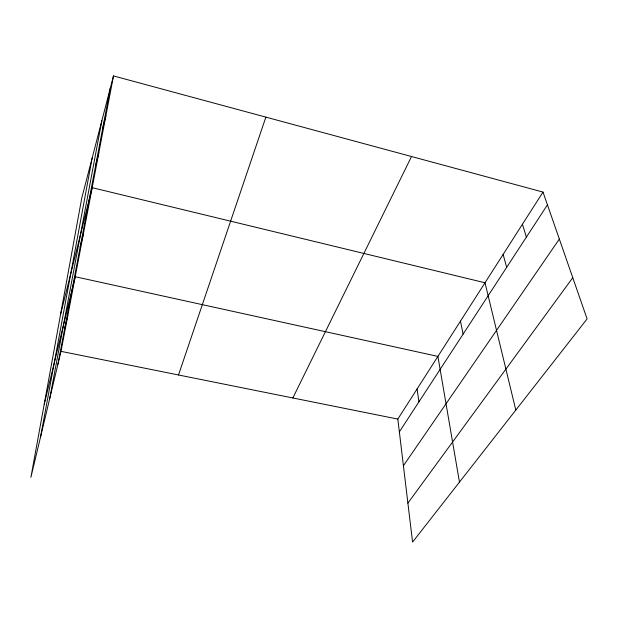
<?xml version="1.0" encoding="UTF-8"?>
<svg xmlns="http://www.w3.org/2000/svg" width="618" height="618" viewBox="0 0 618 618"><rect width="100%" height="100%" fill="white"/><g stroke="black" fill="none" stroke-linecap="round" stroke-linejoin="round"><path stroke-width="0.93" d="M40.51 437.127L92.19 157.907M49.664 398.811L101.87 120.657M57.907 364.326L110.352 87.988M113.488 75.914L81.738 198.162L30.9 477.343L61.004 351.356L113.488 75.914L543.006 192.082L587.1 318.919L412.569 542.086L397.822 419.074L543.006 192.082M64.681 328.614L67.818 315.62M44.218 404.203L75.226 276.725L437.907 356.401L459.468 482.117M80.147 247.154L83.322 234.253M60.549 314.531L92.198 187.671L485.006 282.766L515.814 410.066M95.628 165.562L98.803 152.978M102.727 128.181L105.887 115.813M178.509 374.979L265.871 117.126M292.847 397.969L411.518 156.516M399.359 431.866L547.44 204.836M403.415 465.725L559.344 239.081M407.895 503.114L572.77 277.706M61.004 351.356L397.822 419.074M522.434 224.241L526.389 237.111M503.137 254.407L506.667 267.347M460.472 321.128L463.114 334.114M417.088 388.954L418.942 401.831"/></g></svg>
